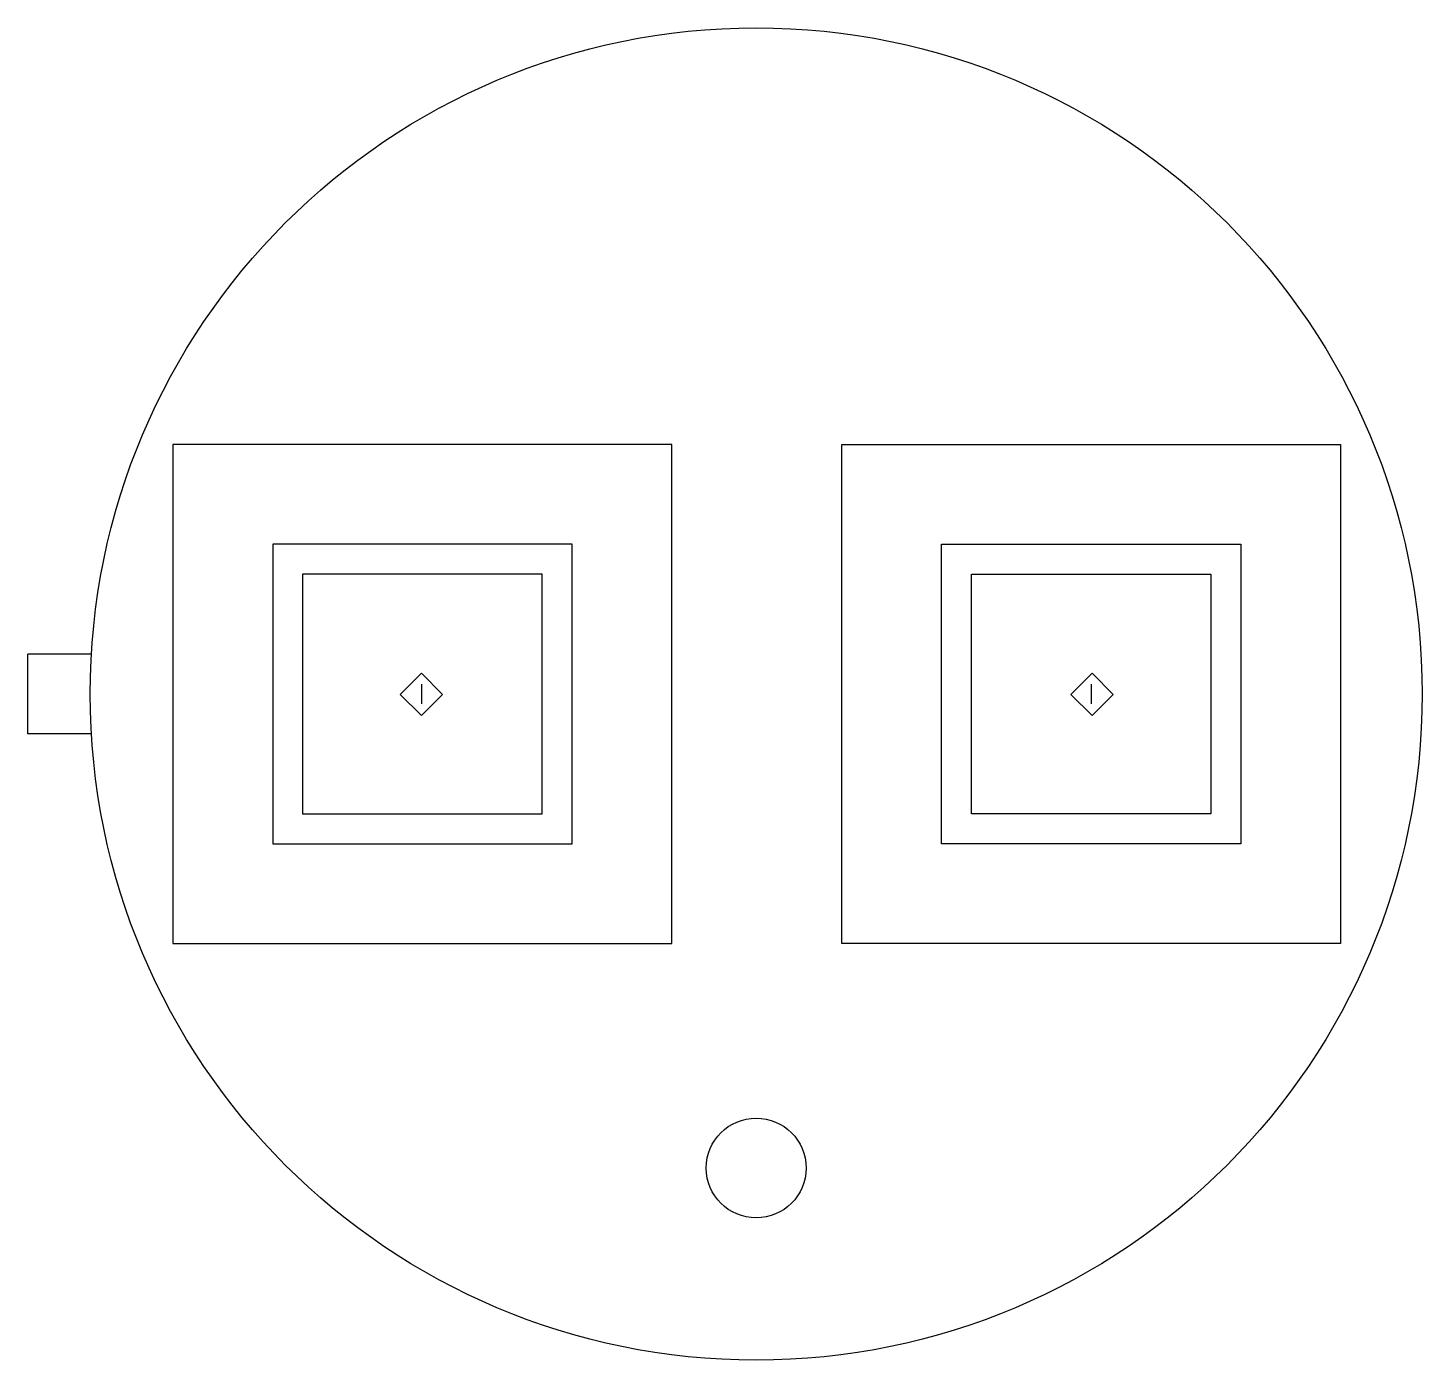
# Model space of a CAD drawing. Extents: x -146 to 134, y -134 to 134.
import ezdxf

# ---------------------------------------------------------------- set-up
doc = ezdxf.new("R2010")
doc.units = 0
doc.header["$LTSCALE"] = 25
doc.header["$MEASUREMENT"] = 0
doc.layers.get('0').update_dxf_attribs({"linetype": 'CONTINUOUS'})

msp = doc.modelspace()

# ---------------------------------------------------------------- linework, layer by layer
at = {"color": 0, "linetype": 'ByBlock'}
for p, q in [((-116.92, 50), (-116.92, -50)), ((-16.92, 50), (-116.92, 50)), ((-16.92, -50), (-16.92, 50)), ((17.14, -50), (17.14, 50)), ((17.14, 50), (117.14, 50)), ((117.14, 50), (117.14, -50)), ((-96.92, 30), (-96.92, -30)), ((-36.92, 30), (-96.92, 30)), ((-36.92, -30), (-36.92, 30)), ((37.14, 30), (97.14, 30)), ((37.14, -30), (37.14, 30)), ((97.14, 30), (97.14, -30)), ((-90.92, 24), (-90.92, -24)), ((-42.92, 24), (-90.92, 24)), ((-42.92, -24), (-42.92, 24)), ((43.14, -24), (43.14, 24)), ((43.14, 24), (91.14, 24)), ((91.14, 24), (91.14, -24)), ((-133.26, 8), (-146, 8)), ((-146, -8), (-146, 8)), ((-67.11, 4.17), (-71.36, -0.07)), ((-62.87, -0.07), (-67.11, 4.17)), ((63.09, -0.07), (67.33, 4.17)), ((67.33, 4.17), (71.58, -0.07)), ((-67.03, -2), (-67.03, 2)), ((67.25, -2), (67.25, 2)), ((-71.36, -0.07), (-67.11, -4.32)), ((-67.11, -4.32), (-62.87, -0.07)), ((67.33, -4.32), (63.09, -0.07)), ((71.58, -0.07), (67.33, -4.32)), ((-133.26, -8), (-146, -8)), ((-90.92, -24), (-42.92, -24)), ((91.14, -24), (43.14, -24)), ((-96.92, -30), (-36.92, -30)), ((97.14, -30), (37.14, -30)), ((-116.92, -50), (-16.92, -50)), ((117.14, -50), (17.14, -50))]:
    msp.add_line(p, q, dxfattribs=at)
for centre, radius in [((0, 0), 133.5), ((0, -95), 10)]:
    msp.add_circle(centre, radius, dxfattribs=at)

doc.saveas('drawing.dxf')
